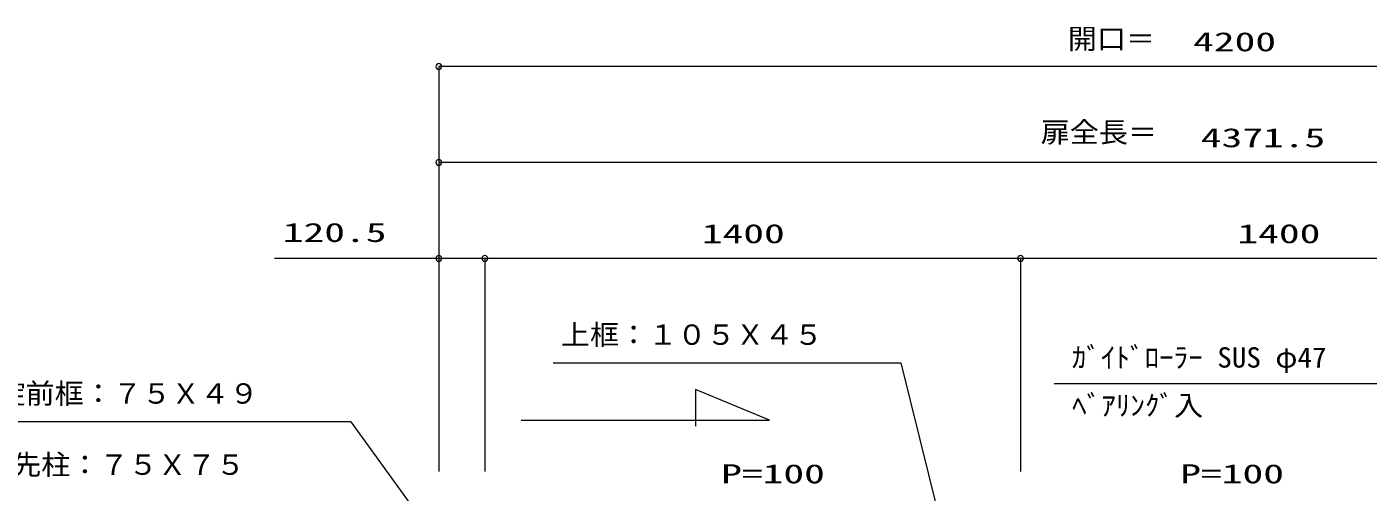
# Model space of a CAD drawing. Units: millimetres, scale not verified. Extents: x -41262 to 41888, y -7064 to 7244.
# Drawn here: x 5165 to 8671, y 1466 to 2682 of the extents above; entities that cross this region are included whole.
import ezdxf
from ezdxf.enums import TextEntityAlignment as Align

# ---------------------------------------------------------------- set-up
doc = ezdxf.new("R2010")
doc.units = ezdxf.units.MM
doc.header["$LTSCALE"] = 29
doc.layers.add('0-1_USER1', color=7, linetype='Continuous', lineweight=9)
doc.styles.add('ＭＳ ゴシック', font='')
doc.styles.get('ＭＳ ゴシック').set_extended_font_data('MS Gothic')

msp = doc.modelspace()

# ---------------------------------------------------------------- linework, layer by layer
at = {"layer": '0-1_USER1'}
for p, q in [((6241.83, 2577.89), (6241.83, 1519.83)), ((10441.83, 2577.89), (6241.83, 2577.89)), ((6241.83, 2327.17), (6241.83, 1519.83)), ((10613.35, 2327.17), (6241.83, 2327.17)), ((6362.33, 2076.45), (5812.02, 2076.45)), ((6241.83, 2076.45), (6241.83, 1519.83)), ((7762.33, 2076.45), (6362.33, 2076.45)), ((6362.33, 2076.45), (6362.33, 1519.83)), ((7762.33, 2076.45), (7762.33, 1519.83)), ((9162.33, 2076.45), (7762.33, 2076.45)), ((6912.81, 1733.8), (6912.81, 1638.15)), ((7106.56, 1654.02), (6912.81, 1733.8)), ((6012.3, 1649.06), (5059.62, 1649.06)), ((6012.3, 1649.06), (6297.41, 1255.69)), ((6456.92, 1654.02), (7106.56, 1654.02))]:
    msp.add_line(p, q, dxfattribs=at)
for points in [[(6540.37, 1803.89), (7449.93, 1803.89), (7570.26, 1314.81)], [(7850.3, 1749.64), (8832.55, 1749.64), (9067.14, 1275.27)]]:
    msp.add_lwpolyline(points, dxfattribs=at)
for centre, start, end in [((6241.83, 2577.89), 0, 180), ((6241.83, 2577.89), 180, 0), ((6241.83, 2327.17), 0, 180), ((6241.83, 2327.17), 180, 0), ((6241.83, 2076.45), 0, 180), ((6241.83, 2076.45), 180, 0), ((6362.33, 2076.45), 0, 180), ((6362.33, 2076.45), 0, 180), ((6362.33, 2076.45), 180, 0), ((6362.33, 2076.45), 180, 0), ((7762.33, 2076.45), 0, 180), ((7762.33, 2076.45), 180, 0)]:
    msp.add_arc(centre, 7.5, start, end, dxfattribs=at)

# ---------------------------------------------------------------- texts
at = {"layer": '0-1_USER1', "style": 'ＭＳ ゴシック'}
for s, height, width, p in [('開口＝', 53.14, 1.05, (7885.89, 2607.8)), ('4200', 49.82, 1.6, (8213.51, 2602.71)), ('扉全長＝', 53.14, 1.05, (7814.96, 2363.7)), ('4371.5', 49.82, 1.6, (8233.59, 2351.99)), ('120.5', 49.82, 1.6, (5834.07, 2104.43)), ('1400', 49.82, 1.6, (6929.31, 2101.28)), ('1400', 49.82, 1.6, (8329.31, 2101.28)), ('上框：１０５Ｘ４５', 53.14, 1.05, (6560.81, 1834.67)), ('ｶﾞｲﾄﾞﾛｰﾗｰ SUS φ47', 53.14, 1.05, (7896.29, 1775.15)), ('錠前框：７５Ｘ４９', 53.14, 1.05, (5085.5, 1680.94)), ('ﾍﾞｱﾘﾝｸﾞ入', 53.14, 1.05, (7897.24, 1649.66)), ('戸先柱：７５Ｘ７５', 53.14, 1.05, (5050.44, 1494.93)), ('P=100', 49.82, 1.6, (6979.9, 1473.75)), ('P=100', 49.82, 1.6, (8179.9, 1473.75))]:
    msp.add_text(s, height=height, dxfattribs=dict(at, width=width)).set_placement(p, align=Align.BOTTOM_LEFT)

doc.saveas('drawing.dxf')
